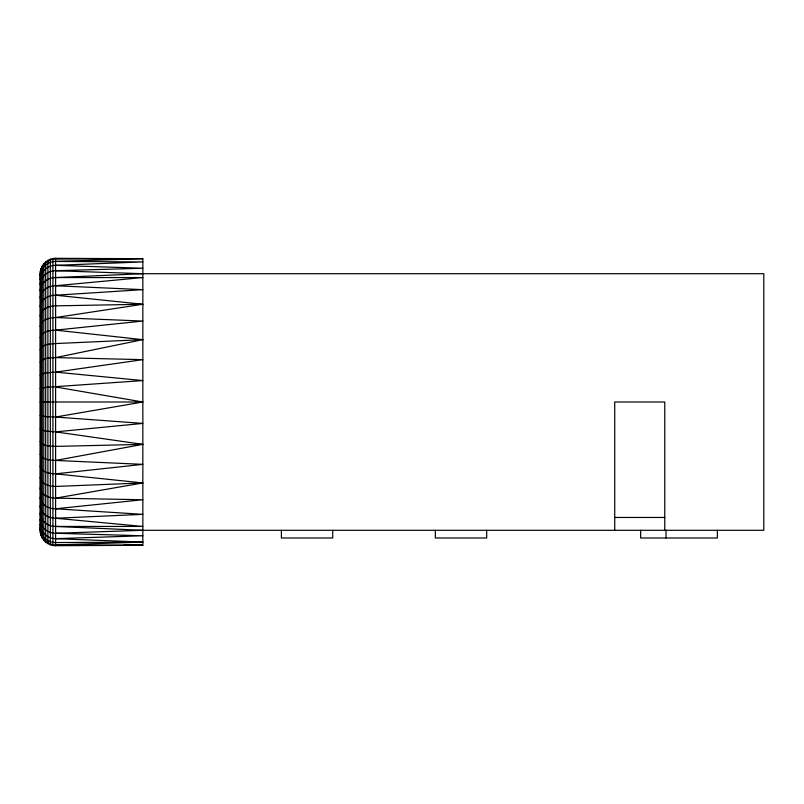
<?xml version="1.0" encoding="UTF-8"?>
<svg xmlns="http://www.w3.org/2000/svg" width="804" height="804" viewBox="0 0 804 804"><rect width="100%" height="100%" fill="white"/><g stroke="black" fill="none" stroke-linecap="round" stroke-linejoin="round"><path stroke-width="1.21" d="M40.2 274.405C39.687 265.923 47.094 258.144 55.597 258.305L142.841 258.707L142.841 545.293L55.597 545.695C47.094 545.856 39.687 538.077 40.2 529.595M40.2 276.506C40.079 268.325 47.496 261.29 55.597 261.451L142.841 258.707L55.597 259.089C48.351 259.019 41.627 264.586 40.431 271.742M40.2 279.983C40.11 271.863 47.647 265.169 55.597 265.34L142.841 261.913L55.597 261.451M40.2 284.797C40.16 276.777 47.868 270.546 55.597 270.727L142.841 268.234L55.597 265.34M40.2 290.887C40.23 282.988 48.15 277.38 55.597 277.561L142.841 273.702L763.8 273.702L763.8 530.298L142.841 530.298L55.597 533.273C47.868 533.454 40.16 527.223 40.2 519.203M40.2 298.204C40.351 290.455 48.481 285.591 55.597 285.752L142.841 277.561L55.597 277.561M40.2 306.656C40.522 299.108 48.863 295.098 55.597 295.219L142.841 289.651L55.597 285.752M40.2 316.153C40.773 308.847 49.265 305.821 55.597 305.852L142.841 304.264L55.597 317.54C49.677 317.63 41.125 319.62 40.2 326.585M40.2 337.851C41.607 331.328 50.059 330.394 55.597 330.153L142.841 321.057L55.597 317.54M40.2 349.82C42.23 343.921 50.381 343.961 55.597 343.559L142.841 339.65L55.597 357.599C50.582 358.132 43.034 357.348 40.2 362.353M40.2 375.327L41.125 374.232L45.697 372.875L55.597 372.121L142.841 380.583L45.697 387.357L40.2 388.593M40.2 454.18C42.23 460.079 50.381 460.039 55.597 460.441L142.841 444.351L55.597 431.879L45.697 431.125L41.125 429.768L40.2 428.673M40.2 487.847C40.773 495.143 49.265 498.178 55.597 498.148L142.841 482.943L55.597 473.847C50.059 473.606 41.607 472.672 40.2 466.149M40.2 415.407L45.697 416.643L55.597 417.025L142.841 402L55.597 386.975M55.597 372.121L142.841 359.649L55.597 357.599M55.597 473.847L142.841 464.35L55.597 460.441M40.2 497.344C40.522 504.892 48.863 508.902 55.597 508.781L142.841 499.736L55.597 498.148M55.597 431.879L142.841 423.417L55.597 417.025M40.2 505.796C40.351 513.545 48.481 518.409 55.597 518.248L142.841 514.349L55.597 508.781M142.841 482.943L55.597 486.46C49.677 486.37 41.125 484.38 40.2 477.415M40.2 524.017C40.11 532.137 47.647 538.831 55.597 538.66L142.841 535.765L55.597 533.273M40.431 532.258C41.627 539.414 48.351 544.981 55.597 544.911L142.841 542.087L55.597 538.66M142.841 444.351L55.597 446.401C50.582 445.868 43.034 446.652 40.2 441.647M142.841 542.087L55.597 542.549C47.496 542.71 40.079 535.675 40.2 527.494M40.2 402L142.841 402M614.728 517.464L664.767 517.464M40.2 513.113C40.23 521.012 48.15 526.62 55.597 526.439L142.841 526.439L55.597 518.248M55.597 544.911L142.841 545.293L124.148 544.71M55.597 270.727L142.841 273.702M55.597 526.439L142.841 530.298M55.597 295.219L142.841 304.264M55.597 330.153L142.841 339.65M717.369 530.298L717.369 537.997L640.637 537.997L640.637 530.298M666.044 530.298L666.044 537.997M664.767 530.298L664.767 402L614.728 402L614.728 530.298M486.681 530.298L486.681 537.997L435.356 537.997L435.356 530.298M332.715 530.298L332.715 537.997L281.4 537.997L281.4 530.298M55.597 258.305L55.597 545.695M52.923 258.536L52.923 545.464M50.33 259.24L50.33 544.76M47.898 260.365L47.898 543.635M45.697 261.913L45.697 542.087M43.798 263.802L43.798 540.198M42.26 266.003L42.26 537.997M41.125 268.435L41.125 535.564M40.431 271.028L40.431 532.972M40.2 273.702L40.2 530.298"/></g></svg>
